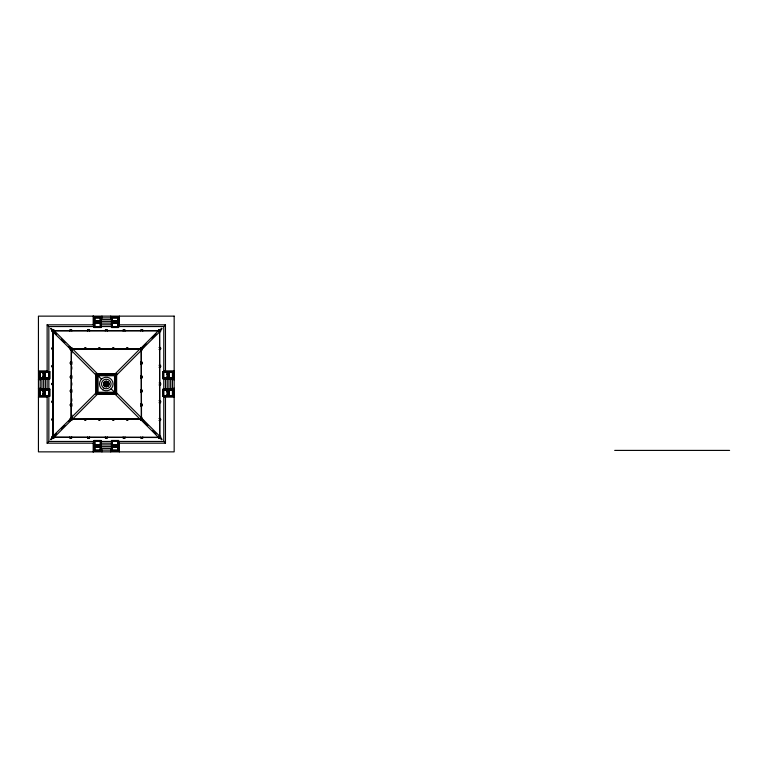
<?xml version="1.0" encoding="UTF-8"?>
<svg xmlns="http://www.w3.org/2000/svg" width="768" height="768" viewBox="0 0 768 768"><rect width="100%" height="100%" fill="white"/><g stroke="black" fill="none" stroke-linecap="round" stroke-linejoin="round"><path stroke-width="1.15" d="M71.731 350.41L53.078 331.987L53.472 331.171L54.288 330.778L72.778 349.277M96 375.082L71.347 350.438L71.99 349.325L72.71 349.43M139.891 418.57L139.958 419.213M114.595 393.686L139.862 418.954L140.803 418.502L141.293 417.648L115.987 392.294M158.362 437.52L159.187 436.032A1.2 1.2 0 0 1 160.742 437.05A1.2 1.2 0 0 1 159.667 438.461A1.2 1.2 0 0 1 158.362 437.261L158.554 436.56M84.586 419.213L85.325 419.731L86.17 419.213M98.554 349.046L99.312 348.269L100.195 349.046M100.061 419.155L99.312 419.731L98.534 418.954M112.541 348.845L113.29 348.269L114.154 348.787M114.067 418.954L113.29 419.731L112.522 418.954M126.499 349.046L127.075 348.298L128.074 348.787M128.045 418.954L127.469 419.702L126.528 419.155M140.477 349.046C141.139 346.771 143.165 350.285 140.87 349.718M71.798 350.861L71.798 353.165M71.798 366.854L71.798 369.158M71.798 382.848L71.798 385.152M71.798 398.842L71.798 401.146M71.798 414.835L71.798 417.139M53.789 437.462C52.781 439.392 51.35 435.946 53.424 436.589M72.778 418.723L54.288 437.222L53.472 436.829L53.078 436.013L71.731 417.59M54.288 437.222L54.048 436.56M140.064 348.787L139.891 349.43M139.824 349.277L158.39 330.749A1.2 1.2 0 0 1 159.667 329.539A1.2 1.2 0 0 1 160.742 330.95A1.2 1.2 0 0 1 159.254 331.901L158.371 330.48M54.048 331.44L54.288 330.778M141.254 418.954L71.28 419.021L71.28 348.979L141.254 349.046L141.322 419.021L140.909 418.608M69.389 346.627L68.928 347.088L71.443 349.603L71.088 418.397M39.84 378.24L38.4 379.67L40.637 379.661M39.965 378.106L49.066 378.106L49.066 372.432L39.965 372.432L39.965 378.106L49.066 378.106M93.168 316.099L94.954 317.885L100.186 317.885L101.971 316.099L101.962 318.336M49.066 372.432L39.965 372.432M47.29 370.886L38.419 370.886L39.715 372.182L49.594 371.914L49.594 378.634L39.446 378.634L39.446 371.914L49.594 371.914M94.214 327.293L94.483 317.414L100.656 317.414L100.934 327.293L94.214 327.293L94.214 317.146L100.934 317.146L100.934 327.293M94.733 326.765L94.733 317.664L100.406 317.664L100.406 326.765L94.733 326.765L94.954 317.885M49.594 396.086L39.446 396.086L39.446 389.366L49.594 389.366L49.594 396.086L39.715 395.818L38.4 397.133L47.29 397.114M39.965 395.568L49.066 395.568L49.066 389.894L39.965 389.894L39.965 395.568L49.066 395.568M112.061 317.539L117.994 317.539L117.869 326.765L117.648 317.885L119.434 316.099L119.414 324.989M49.066 389.894L39.965 389.894M111.667 327.293L111.946 317.414L118.118 317.414L118.387 327.293L111.667 327.293L111.667 317.146L118.387 317.146L118.387 327.293M117.869 326.765L112.195 326.765L112.416 317.885L110.63 316.099L110.64 318.336M96.518 392.39L71.347 417.562L71.798 418.502L72.739 418.954L97.949 393.696L97.344 393.648M116.256 375.437L141.254 350.438L140.803 349.498L139.862 349.046L114.826 374.179L115.613 374.323M50.525 439.325L53.155 436.685M71.462 418.378L68.832 421.008L69.389 421.373M140.698 349.142L143.309 346.531M159.005 330.835L161.626 328.224M47.126 396.998L47.126 443.174L48.845 441.456L163.757 441.456L165.466 443.165L165.475 396.998M53.04 437.261L53.04 330.739L159.638 330.691L159.648 437.29L53.04 437.261L56.41 433.891M61.459 428.842L64.829 425.472M142.09 348.211L146.246 344.054M152.074 338.227L156.23 334.07M163.757 441.456L163.757 326.544L165.466 324.835L165.475 371.002M50.976 439.776L53.597 437.165M69.293 421.469L71.904 418.858M141.139 349.622L143.77 346.992M159.446 331.315L162.077 328.675M140.87 350.41L159.523 331.987M100.406 441.235L100.406 450.336L94.733 450.336L94.733 441.235L100.406 441.235L100.186 450.115L101.971 451.901L101.962 449.664M94.214 440.707L94.483 450.586L100.656 450.586L100.934 440.707L94.214 440.707L94.214 450.854L100.934 450.854L100.934 440.707M163.008 378.634L173.155 378.634L173.155 371.914L163.008 371.914L163.008 378.634L163.392 378.24M163.536 378.106L172.637 378.106L172.637 372.432L163.536 372.432L163.536 378.106L172.637 378.106M93.168 451.901L94.954 450.115L100.186 450.115M163.536 372.432L172.637 372.432M163.008 371.914L172.886 372.182L174.202 370.867L164.198 370.886M117.994 450.461L117.869 441.235L117.648 450.115L119.434 451.901L119.414 443.011M111.667 440.707L111.946 450.586L118.118 450.586L118.387 440.707L111.667 440.707L111.667 450.854L118.387 450.854L118.387 440.707M163.008 396.086L173.155 396.086L173.155 389.366L163.008 389.366L163.008 396.086L172.886 395.818L174.202 397.133L164.198 397.114M163.536 395.568L172.637 395.568L172.637 389.894L163.536 389.894L163.536 395.568L172.637 395.568M117.869 441.235L112.195 441.235L112.416 450.115L110.63 451.901L110.64 449.664M163.536 389.894L172.637 389.894M172.762 389.76L174.202 388.33L174.182 397.114M53.078 436.013L53.414 436.032A1.2 1.2 0 0 0 51.859 437.05A1.2 1.2 0 0 0 52.934 438.461A1.2 1.2 0 0 0 54.24 437.261L54.211 437.52M53.424 331.411C51.917 332.64 52.234 328.55 53.789 330.538M53.424 349.162L52.262 348.49L53.424 347.818M71.731 349.718C69.437 350.285 71.462 346.771 72.125 349.046M53.424 365.578L52.262 366.25L53.424 366.912M71.731 363.696L71.088 363.869M53.424 384.672L52.262 384L53.424 383.328M71.731 377.683L70.57 377.011L71.731 376.339M140.87 362.362L142.032 363.024L140.87 363.696M71.731 391.661L71.088 391.747M53.424 401.088L52.262 401.75L53.424 402.422M140.87 376.339L142.032 377.011L140.87 377.683M71.731 405.638L70.57 404.976L71.731 404.304M53.424 420.182L52.262 419.51L53.424 418.838M140.87 390.317L142.032 390.989L140.87 391.661M140.87 404.304L142.032 404.976L140.87 405.638M140.87 418.282C143.155 417.648 141.168 421.258 140.477 418.954M140.87 417.59L141.514 417.59M159.36 347.741L160.339 348.49L159.36 349.238M71.731 362.362L70.598 362.832L71.347 363.802M159.36 365.501L160.339 366.25L159.36 366.998M159.36 384.749L160.339 384L159.562 383.222M159.36 401.002L160.339 401.75L159.36 402.499M159.36 418.762L160.339 419.51L159.36 420.259M94.608 317.539L100.541 317.539M117.869 317.664L112.195 317.664L112.195 326.765M100.406 317.885L112.195 317.885M112.416 317.885L117.648 317.885M100.406 319.622L112.195 319.622M100.378 320.861L95.126 320.861L95.194 323.078L112.195 323.078M117.84 323.078L112.579 323.078L112.531 320.861L117.84 320.861L117.725 323.078M114.048 321.091L114.048 323.078L113.962 321.091L116.736 321.091L116.717 323.078L116.861 320.861M100.406 321.35L112.195 321.35M47.126 371.002L47.126 324.826L93.302 324.826M100.406 324.816L112.195 324.816M118.109 324.826L165.475 324.826M47.136 324.835L48.845 326.544L163.757 326.544M94.483 327.014L100.656 327.014M111.946 327.014L118.118 327.014M53.04 331.2L52.781 436.8M159.562 331.2L159.821 436.8M140.707 348.787L71.904 349.046M141.254 349.603L141.514 418.406M43.162 372.806L45.379 372.806M167.222 389.894L167.222 372.826L169.44 372.768M167.222 372.893L169.44 372.893L169.44 378.077M167.222 373.037L169.44 373.037M43.162 373.44L45.379 373.44M167.222 373.421L169.44 373.421M45.379 373.526L43.392 373.555L43.392 376.32L45.379 376.301L43.162 376.445M43.392 373.805L45.379 373.805M167.222 374.093L169.44 374.093M167.222 374.246L169.21 374.16M167.222 374.438L169.44 374.323M169.21 374.563L167.222 374.611L169.44 374.65M43.392 375.053L45.379 375.053M167.222 375.485L169.21 375.485M98.054 375.754L114.547 375.754L114.547 392.246L98.054 392.246L98.054 375.754L101.491 379.19M43.392 375.974L45.379 375.926M43.162 376.214L45.379 376.099M169.44 376.589L167.222 376.675L169.44 376.762M167.222 376.954L169.21 377.002M43.162 377.117L45.379 377.117M167.222 377.098L169.44 377.098M43.162 377.645L45.379 377.501M167.222 377.616L169.44 377.616M167.222 377.741L169.44 377.741M171.965 379.661L174.182 379.661L174.182 370.886M40.637 388.339L38.419 388.339L39.84 389.76M171.965 388.339L174.182 388.339M43.162 390.259L45.379 390.259M43.162 390.384L45.379 390.384M167.222 390.355L169.44 390.355M167.222 390.499L169.44 390.499M43.162 390.902L45.379 390.902M167.222 390.883L169.44 390.883M43.392 390.998L45.379 391.046M43.162 391.238L45.379 391.238M43.162 391.411L45.379 391.267M167.222 391.555L169.44 391.555M167.222 391.632L169.21 391.661L169.21 394.435L167.222 394.416L169.44 394.56M167.222 391.747L169.44 391.786M167.222 392.026L169.21 391.901M167.222 392.112L169.44 392.112M43.392 392.515L45.379 392.515M167.222 392.947L169.21 392.947M43.162 393.35L45.379 393.389M43.162 393.677L45.379 393.715M43.162 393.907L45.379 393.84M167.222 394.051L169.44 394.051M167.222 394.224L169.44 394.224M43.162 394.579L45.379 394.579M43.162 394.963L45.379 394.963M43.162 395.232L45.379 395.107L45.379 378.106M167.222 395.194L169.44 395.194M71.808 419.213L140.611 418.954M159.101 437.52L53.501 437.261M94.483 440.986L100.656 440.986M111.946 440.986L118.118 440.986M47.126 443.174L93.302 443.174M100.406 443.184L112.195 443.184M118.109 443.174L165.475 443.174M94.762 444.922L100.022 444.922M100.406 444.922L117.475 444.922L117.408 447.139M100.406 446.65L112.195 446.65M98.621 446.909L95.866 446.909L95.885 444.922M116.074 446.909L113.328 446.909L113.347 444.922M94.762 447.139L100.022 447.139L100.07 444.922M112.224 447.139L117.475 447.139M100.406 448.378L112.195 448.378M100.406 450.115L112.195 450.115M112.416 450.115L117.648 450.115M117.869 450.336L112.195 450.336L112.195 441.235M614.688 450.403L729.6 450.403M159.36 331.488C160.915 332.323 159.965 328.387 158.698 330.739M71.347 391.766L70.598 390.787L71.731 390.317M159.562 436.483L160.109 437.808L158.813 437.462M71.731 418.282C69.216 418.214 71.846 420.653 72.211 419.213M53.078 331.987L53.414 331.968A1.2 1.2 0 0 1 51.859 330.95A1.2 1.2 0 0 1 52.934 329.539A1.2 1.2 0 0 1 54.24 330.739L54.259 330.48M172.762 378.24L174.202 379.67M100.406 326.765L100.186 323.299M72.778 349.133L98.208 374.515M141.024 417.523L159.523 436.013M50.976 328.224L53.616 330.854M69.293 346.531L71.923 349.162M143.77 421.008L141.158 418.397L140.678 418.838L143.309 421.469M159.466 436.704L162.077 439.325M53.04 330.739L56.41 334.109M61.459 339.158L64.829 342.528M111.11 388.81L114.547 392.246M144.403 422.102L147.773 425.472M152.822 430.522L156.192 433.891M50.525 328.675L53.136 331.296M158.986 437.146L161.626 439.776M139.824 418.723L158.314 437.222M94.733 441.235L94.954 444.701M158.554 331.44L158.275 330.854M141.062 437.462L142.013 438.01L142.541 437.261M71.539 330.538L70.589 329.99L70.128 330.739M87.802 437.462L88.752 438.01L89.242 437.261M70.042 437.462L70.992 438.01L71.539 437.261M72.71 418.57L72.71 419.213M172.886 372.182L172.886 378.355L163.286 378.355L163.286 372.182M172.886 395.818L172.886 389.645L163.286 389.645L163.286 395.818M172.416 372.653L172.416 377.885M172.416 378.106L172.416 389.894M172.416 390.115L172.416 395.347M170.678 378.106L170.678 389.894M169.44 395.539L169.44 390.278L167.222 390.278L167.222 395.539M169.21 374.227L169.21 376.973M168.95 378.106L168.95 389.894M165.485 378.106L165.485 389.894M159.014 330.739L53.501 330.739M143.107 330.48L143.04 330.739A1.2 1.2 0 0 0 141.811 329.539A1.2 1.2 0 0 0 140.602 330.739L140.726 330.48M143.078 437.52L143.059 437.261A1.2 1.2 0 0 1 141.811 438.461A1.2 1.2 0 0 1 140.602 437.261M142.704 330.48L142.79 330.739A0.96 0.96 0 0 0 141.811 329.779A0.96 0.96 0 0 0 140.842 330.739M142.618 330.739L142.013 329.99L140.976 330.48M140.774 437.52L140.842 437.261A0.96 0.96 0 0 0 141.811 438.221A0.96 0.96 0 0 0 142.771 437.261M140.352 419.213L140.294 418.954A0.96 0.96 0 0 0 141.341 419.914A0.96 0.96 0 0 0 142.205 418.79A0.96 0.96 0 0 0 141.005 418.022M140.227 348.787L140.227 349.046A0.96 0.96 0 0 1 141.341 348.086A0.96 0.96 0 0 1 142.205 349.21A0.96 0.96 0 0 1 141.005 349.978M128.582 348.787L128.496 349.046A1.2 1.2 0 0 0 127.277 347.846A1.2 1.2 0 0 0 126.067 349.046M128.477 419.213L128.477 418.954A1.2 1.2 0 0 1 127.277 420.154A1.2 1.2 0 0 1 126.067 418.954M128.39 419.213L128.285 418.954A0.96 0.96 0 0 1 127.277 419.914A0.96 0.96 0 0 1 126.307 418.954M128.237 348.787L128.237 349.046A0.96 0.96 0 0 0 127.277 348.086A0.96 0.96 0 0 0 126.307 349.046L126.432 348.787M125.395 330.739L125.222 330.739A1.2 1.2 0 0 0 124.051 329.539A1.2 1.2 0 0 0 122.851 330.739L122.938 330.48M125.261 437.52L125.328 437.261A1.2 1.2 0 0 1 124.051 438.461A1.2 1.2 0 0 1 122.851 437.261M125.059 330.739L125.002 330.739A0.96 0.96 0 0 0 124.051 329.779A0.96 0.96 0 0 0 123.091 330.739M124.742 330.739L124.051 329.962L123.427 330.739M124.762 437.261L124.051 438.038L123.456 437.261M123.101 437.52L123.12 437.261A0.96 0.96 0 0 0 124.051 438.221A0.96 0.96 0 0 0 125.021 437.261M117.494 320.861L117.494 323.078M117.379 320.861L117.379 323.078M117.264 444.922L117.264 447.139M117.187 320.861L117.187 323.078M116.88 444.922L116.88 447.139M116.525 320.861L116.438 323.078L116.352 320.861M116.122 444.922L116.208 447.139M116.054 444.922L115.978 447.139M115.862 444.922L115.862 446.909M115.69 444.922L115.651 447.139M115.248 321.091L115.248 323.078M114.816 444.922L114.816 446.909M111.907 418.954L112.08 418.954A1.2 1.2 0 0 0 113.29 420.154A1.2 1.2 0 0 0 114.49 418.954L114.538 419.213M114.413 320.861L114.374 323.078M114.47 348.787L114.47 349.046A1.2 1.2 0 0 0 113.29 347.846A1.2 1.2 0 0 0 112.09 349.046M114.211 348.787L114.211 349.046A0.96 0.96 0 0 0 113.29 348.086A0.96 0.96 0 0 0 112.33 349.046L112.349 348.787M113.856 320.861L113.856 323.078M113.184 320.861L113.184 323.078M113.203 444.922L113.203 447.139M112.8 320.861L112.8 323.078M112.579 320.861L112.656 323.078M107.52 330.48L107.52 330.739A1.2 1.2 0 0 0 106.301 329.539A1.2 1.2 0 0 0 105.101 330.739L105.062 330.48M107.539 437.52L107.539 437.261A1.2 1.2 0 0 1 106.301 438.461A1.2 1.2 0 0 1 105.101 437.261L105.082 437.52M107.357 330.48L107.338 330.739A0.96 0.96 0 0 0 106.301 329.779A0.96 0.96 0 0 0 105.341 330.739L105.379 330.48M107.28 437.52L107.222 437.261A0.96 0.96 0 0 1 106.301 438.221A0.96 0.96 0 0 1 105.341 437.261L105.418 437.52M107.021 330.739L106.502 329.99L105.715 330.48M107.059 437.261L106.301 438.038L105.581 437.261M100.502 348.787L100.522 349.046A1.2 1.2 0 0 0 99.312 347.846A1.2 1.2 0 0 0 98.112 349.046M100.358 348.787L100.358 349.046A0.96 0.96 0 0 0 99.312 348.086A0.96 0.96 0 0 0 98.352 349.046M100.406 419.213L100.598 418.954A1.2 1.2 0 0 1 99.312 420.154A1.2 1.2 0 0 1 98.112 418.954M100.186 317.885L100.186 321.139M99.802 444.922L99.802 447.139M99.398 320.861L99.322 323.078L99.254 321.091L96.528 321.091L96.509 323.078M99.418 444.922L99.418 447.139M99.062 320.861L99.062 323.078M98.89 320.861L98.899 323.078M98.746 444.922L98.746 447.139M98.515 444.922L98.515 447.139M98.39 419.213L98.448 418.954A0.96 0.96 0 0 0 99.312 419.914A0.96 0.96 0 0 0 100.272 418.954M98.4 444.922L98.4 446.909M98.275 444.922L98.189 447.139M97.786 321.091L97.786 323.078M97.354 444.922L97.354 446.909M96.95 320.861L96.912 323.078M96.864 321.091L96.739 323.078M96.624 320.861L96.586 323.078M96.394 320.861L96.394 323.078M96.25 444.922L96.25 447.139M96.077 444.922L96.077 447.139M95.722 320.861L95.722 323.078M95.741 444.922L95.741 447.139M95.338 320.861L95.338 323.078M95.069 320.861L95.126 323.078M95.107 444.922L95.107 447.139M94.877 444.922L94.954 450.115M93.187 316.118L93.187 324.989M93.187 443.011L93.187 451.882M89.818 330.48L89.818 330.739A1.2 1.2 0 0 0 88.55 329.539A1.2 1.2 0 0 0 87.341 330.739L87.341 330.48M89.395 330.48L89.482 330.739A0.96 0.96 0 0 0 88.55 329.779A0.96 0.96 0 0 0 87.581 330.739M89.501 437.52L89.501 437.261A0.96 0.96 0 0 1 88.55 438.221A0.96 0.96 0 0 1 87.581 437.261L87.542 437.52M89.29 330.739L88.55 329.962L87.84 330.739M87.379 437.52L87.379 437.261A1.2 1.2 0 0 0 88.55 438.461A1.2 1.2 0 0 0 89.75 437.261M86.65 418.954L86.486 418.954A1.2 1.2 0 0 1 85.325 420.154A1.2 1.2 0 0 1 84.125 418.954M86.266 348.787L86.333 349.046A0.96 0.96 0 0 0 85.325 348.086A0.96 0.96 0 0 0 84.365 349.046M86.227 419.213L86.227 418.954A0.96 0.96 0 0 1 85.325 419.914A0.96 0.96 0 0 1 84.365 418.954L84.365 419.213M86.102 348.787L85.325 348.269L84.691 348.787M84.106 348.787L84.125 349.046A1.2 1.2 0 0 1 85.325 347.846A1.2 1.2 0 0 1 86.534 349.046M72.643 348.787L72.643 349.046A1.2 1.2 0 0 0 71.136 347.866A1.2 1.2 0 0 0 70.214 349.459A1.2 1.2 0 0 0 71.952 350.093M72.538 419.213L72.538 418.954A1.2 1.2 0 0 1 71.136 420.134A1.2 1.2 0 0 1 70.214 418.541A1.2 1.2 0 0 1 71.952 417.907M72.307 348.787L72.307 349.046A0.96 0.96 0 0 0 71.184 348.096A0.96 0.96 0 0 0 70.445 349.373A0.96 0.96 0 0 0 71.827 349.882M72.374 419.213L72.374 418.954A0.96 0.96 0 0 1 71.184 419.904A0.96 0.96 0 0 1 70.445 418.627A0.96 0.96 0 0 1 71.827 418.118M71.942 437.52L71.942 437.261A1.2 1.2 0 0 1 70.79 438.461A1.2 1.2 0 0 1 69.59 437.261L69.562 437.52M71.76 330.48L71.76 330.739A0.96 0.96 0 0 0 70.79 329.779A0.96 0.96 0 0 0 69.83 330.739L69.888 330.48M69.984 437.261L69.811 437.261A0.96 0.96 0 0 0 70.79 438.221A0.96 0.96 0 0 0 71.76 437.261M69.629 330.48L69.629 330.739A1.2 1.2 0 0 1 70.79 329.539A1.2 1.2 0 0 1 72 330.739M49.315 372.182L49.315 378.355L39.715 378.355L39.715 372.182M49.315 395.818L49.315 389.645L39.715 389.645L39.715 395.818M48.845 326.544L48.845 441.456M47.117 378.106L47.117 389.894M45.379 372.461L45.379 377.722L43.162 377.77L43.162 372.461M43.651 378.106L43.651 389.894M43.392 391.027L43.392 393.773M43.162 389.923L43.162 395.174M41.923 378.106L41.923 389.894M40.186 372.653L40.186 377.885M40.186 378.106L40.186 389.894M40.186 390.115L40.186 395.347M108.778 382.57A2.861 2.861 0 0 1 108.778 385.43M108.317 386.016A2.861 2.861 0 0 1 107.731 386.477M107.04 386.755A2.861 2.861 0 0 1 105.562 386.755M104.87 386.477A2.861 2.861 0 0 1 103.536 384.739M103.536 383.261A2.861 2.861 0 0 1 104.87 381.523M105.562 381.245A2.861 2.861 0 0 1 107.04 381.245M107.731 381.523A2.861 2.861 0 0 1 108.317 381.984M107.309 382.253A2.016 2.016 0 0 1 107.309 385.747M106.819 385.949A2.016 2.016 0 0 1 104.285 384A2.016 2.016 0 0 1 106.819 382.051M140.054 349.046A1.2 1.2 0 0 1 141.36 347.846A1.2 1.2 0 0 1 142.435 349.258A1.2 1.2 0 0 1 140.947 350.208M71.827 363.859A0.96 0.96 0 0 1 70.387 363.024A0.96 0.96 0 0 1 71.827 362.198M71.952 364.07A1.2 1.2 0 0 1 70.147 363.024A1.2 1.2 0 0 1 71.952 361.987M71.827 377.846A0.96 0.96 0 0 1 70.387 377.011A0.96 0.96 0 0 1 71.827 376.176M71.952 378.048A1.2 1.2 0 0 1 70.147 377.011A1.2 1.2 0 0 1 71.952 375.965M71.827 391.824A0.96 0.96 0 0 1 70.387 390.989A0.96 0.96 0 0 1 71.827 390.154M71.952 392.035A1.2 1.2 0 0 1 70.147 390.989A1.2 1.2 0 0 1 71.952 389.952M71.827 405.802A0.96 0.96 0 0 1 70.387 404.976A0.96 0.96 0 0 1 71.827 404.141M71.952 406.013A1.2 1.2 0 0 1 70.147 404.976A1.2 1.2 0 0 1 71.952 403.93M114.25 418.954A0.96 0.96 0 0 1 113.29 419.914A0.96 0.96 0 0 1 112.33 418.954M140.947 417.792A1.2 1.2 0 0 1 142.435 418.742A1.2 1.2 0 0 1 141.36 420.154A1.2 1.2 0 0 1 140.054 418.954M141.005 404.045A0.96 0.96 0 0 1 142.214 404.976A0.96 0.96 0 0 1 141.005 405.898M140.947 403.814A1.2 1.2 0 0 1 142.454 404.976A1.2 1.2 0 0 1 140.947 406.138M141.005 390.058A0.96 0.96 0 0 1 142.214 390.989A0.96 0.96 0 0 1 141.005 391.92M140.947 389.827A1.2 1.2 0 0 1 142.454 390.989A1.2 1.2 0 0 1 140.947 392.15M141.005 376.08A0.96 0.96 0 0 1 142.214 377.011A0.96 0.96 0 0 1 141.005 377.942M140.947 375.85A1.2 1.2 0 0 1 142.454 377.011A1.2 1.2 0 0 1 140.947 378.173M141.005 362.102A0.96 0.96 0 0 1 142.214 363.024A0.96 0.96 0 0 1 141.005 363.955M140.947 361.862A1.2 1.2 0 0 1 142.454 363.024A1.2 1.2 0 0 1 140.947 364.186M159.312 418.579A0.96 0.96 0 0 1 160.522 419.51A0.96 0.96 0 0 1 159.312 420.442M159.254 418.349A1.2 1.2 0 0 1 160.762 419.51A1.2 1.2 0 0 1 159.254 420.672M159.312 365.318A0.96 0.96 0 0 1 160.522 366.25A0.96 0.96 0 0 1 159.312 367.171M159.254 365.088A1.2 1.2 0 0 1 160.762 366.25A1.2 1.2 0 0 1 159.254 367.411M159.312 383.069A0.96 0.96 0 0 1 160.522 384A0.96 0.96 0 0 1 159.312 384.931M159.254 382.838A1.2 1.2 0 0 1 160.762 384A1.2 1.2 0 0 1 159.254 385.162M159.312 436.33A0.96 0.96 0 0 1 160.512 437.098A0.96 0.96 0 0 1 159.648 438.221A0.96 0.96 0 0 1 158.602 437.261M159.312 347.558A0.96 0.96 0 0 1 160.522 348.49A0.96 0.96 0 0 1 159.312 349.421M159.254 347.328A1.2 1.2 0 0 1 160.762 348.49A1.2 1.2 0 0 1 159.254 349.651M159.312 400.829A0.96 0.96 0 0 1 160.522 401.75A0.96 0.96 0 0 1 159.312 402.682M159.254 400.589A1.2 1.2 0 0 1 160.762 401.75A1.2 1.2 0 0 1 159.254 402.912M158.602 330.739A0.96 0.96 0 0 1 159.648 329.779A0.96 0.96 0 0 1 160.512 330.902A0.96 0.96 0 0 1 159.312 331.67M53.29 331.67A0.96 0.96 0 0 1 52.09 330.902A0.96 0.96 0 0 1 52.954 329.779A0.96 0.96 0 0 1 54 330.739M53.29 349.421A0.96 0.96 0 0 1 52.08 348.49A0.96 0.96 0 0 1 53.29 347.558M53.347 349.651A1.2 1.2 0 0 1 51.84 348.49A1.2 1.2 0 0 1 53.347 347.328M53.29 420.442A0.96 0.96 0 0 1 52.08 419.51A0.96 0.96 0 0 1 53.29 418.579M53.347 420.672A1.2 1.2 0 0 1 51.84 419.51A1.2 1.2 0 0 1 53.347 418.349M53.29 384.931A0.96 0.96 0 0 1 52.08 384A0.96 0.96 0 0 1 53.29 383.069M53.347 385.162A1.2 1.2 0 0 1 51.84 384A1.2 1.2 0 0 1 53.347 382.838M53.29 402.682A0.96 0.96 0 0 1 52.08 401.75A0.96 0.96 0 0 1 53.29 400.829M53.347 402.912A1.2 1.2 0 0 1 51.84 401.75A1.2 1.2 0 0 1 53.347 400.589M53.29 367.171A0.96 0.96 0 0 1 52.08 366.25A0.96 0.96 0 0 1 53.29 365.318M53.347 367.411A1.2 1.2 0 0 1 51.84 366.25A1.2 1.2 0 0 1 53.347 365.088M54 437.261A0.96 0.96 0 0 1 52.954 438.221A0.96 0.96 0 0 1 52.09 437.098A0.96 0.96 0 0 1 53.29 436.33M105.792 383.866C106.435 385.872 107.357 382.445 105.792 383.866M174.163 316.138L38.438 316.138L38.438 451.862L174.163 451.862L174.163 316.138M101.165 316.906L93.974 316.906L93.974 327.523L101.165 327.523L101.165 316.906M118.627 316.906L111.437 316.906L111.437 327.523L118.627 327.523L118.627 316.906M49.824 371.674L39.206 371.674L39.206 378.864L49.824 378.864L49.824 371.674M173.395 371.674L162.778 371.674L162.778 378.864L173.395 378.864L173.395 371.674M116.63 373.67L95.971 373.67L95.971 394.33L116.63 394.33L116.63 373.67M116.381 373.92L96.221 373.92L96.221 394.08L116.381 394.08L116.381 373.92M115.997 374.304L96.605 374.304L96.605 393.696L115.997 393.696L115.997 374.304M115.699 374.602L96.902 374.602L96.902 393.398L115.699 393.398L115.699 374.602M49.824 389.136L39.206 389.136L39.206 396.326L49.824 396.326L49.824 389.136M173.395 389.136L162.778 389.136L162.778 396.326L173.395 396.326L173.395 389.136M101.165 440.477L93.974 440.477L93.974 451.094L101.165 451.094L101.165 440.477M118.627 440.477L111.437 440.477L111.437 451.094L118.627 451.094L118.627 440.477M113.568 446.909L113.568 444.922L113.539 446.909M102.902 389.885A6.797 6.797 0 0 0 113.098 384A6.797 6.797 0 0 0 102.902 378.115A6.797 6.797 0 0 0 102.902 389.885M103.901 388.147A4.79 4.79 0 0 0 111.091 384A4.79 4.79 0 0 0 103.901 379.853A4.79 4.79 0 0 0 103.901 388.147M104.381 385.92A2.707 2.707 0 0 0 108.922 384.701A2.707 2.707 0 0 0 105.6 381.379A2.707 2.707 0 0 0 104.381 385.92M105.504 385.382A1.594 1.594 0 0 0 107.894 384A1.594 1.594 0 0 0 105.504 382.618A1.594 1.594 0 0 0 105.504 385.382M105.562 384.739A1.056 1.056 0 0 0 107.318 384.269A1.056 1.056 0 0 0 106.032 382.982A1.056 1.056 0 0 0 105.562 384.739"/></g></svg>
